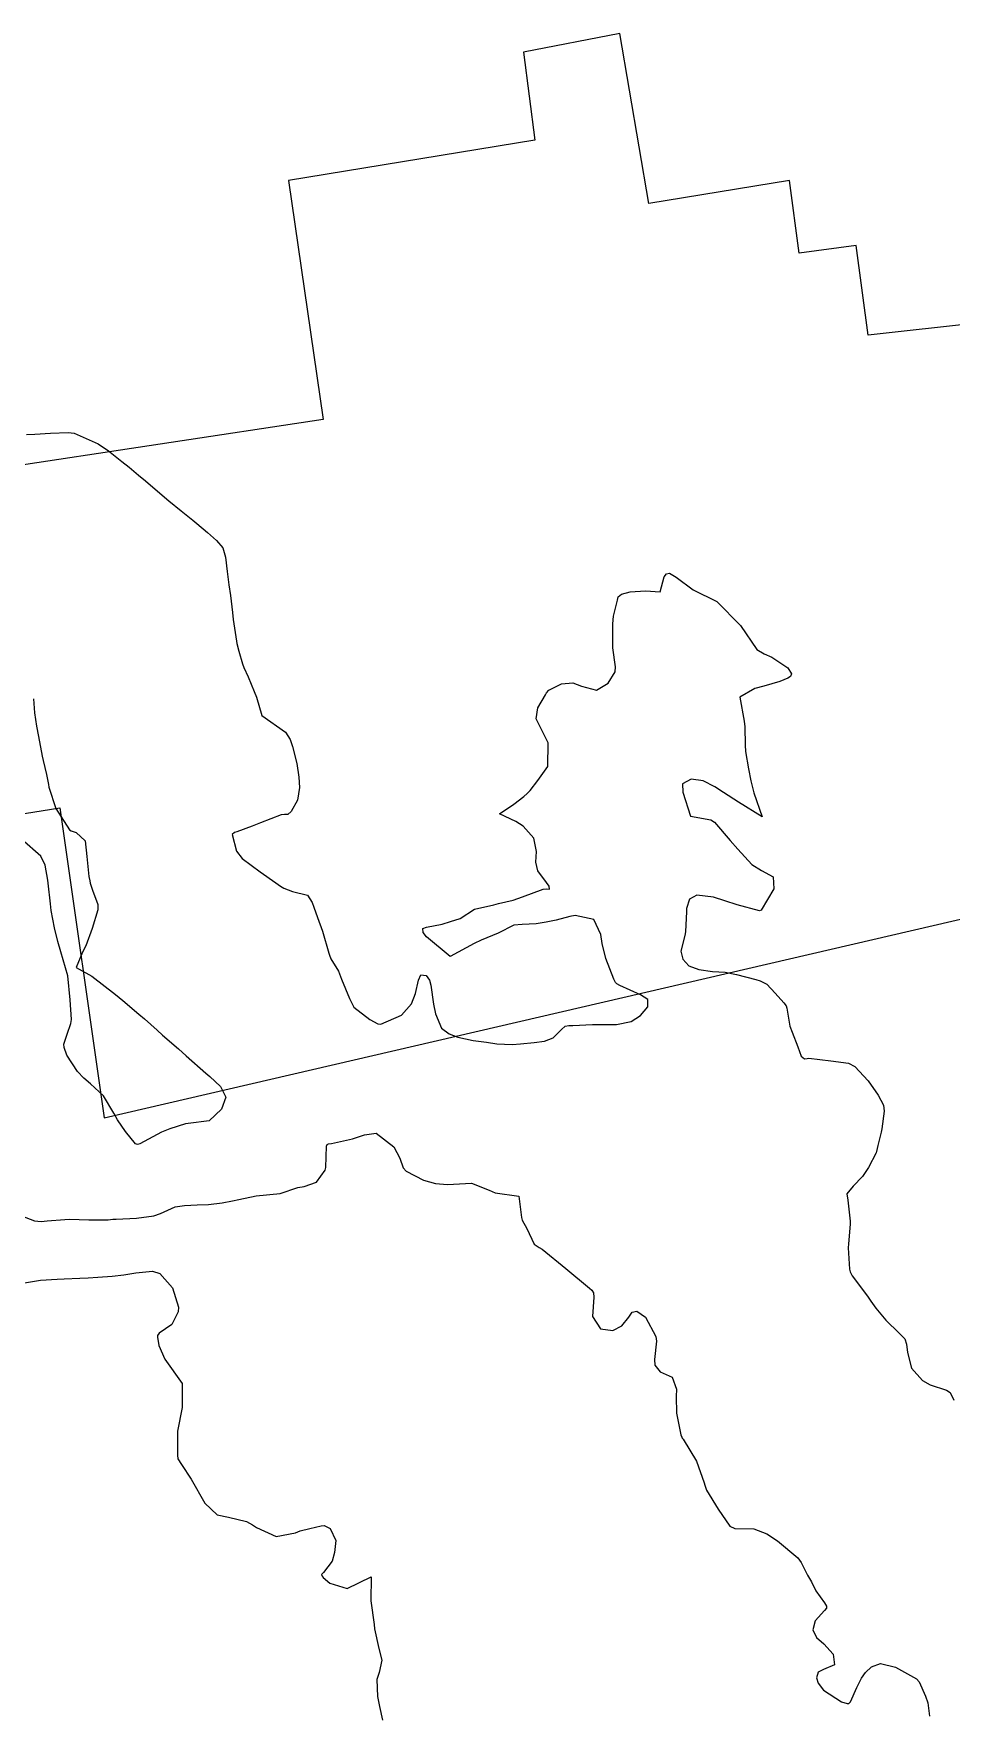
# Model space of a CAD drawing. Header units: metres. Extents: x 292545 to 299085, y 7450245 to 7463078.
# Drawn here: x 296262.7 to 296339.5, y 7455556.5 to 7455697.3 of the extents above; entities that cross this region are included whole.
import ezdxf

# ---------------------------------------------------------------- set-up
doc = ezdxf.new("R2010")
doc.units = ezdxf.units.M
for name, color, linetype in [('Curvas de Nivel 1m', 11, 'Continuous'), ('Curvas de Nivel 5m', 15, 'Continuous'), ('Edificações', 30, 'Continuous')]:
    doc.layers.add(name, color=color, linetype=linetype)

msp = doc.modelspace()

# ---------------------------------------------------------------- linework, layer by layer
at = {"layer": 'Curvas de Nivel 1m', "flags": 128}
for points, elevation in [([(296262.07, 7455663.75), (296262.76, 7455663.79), (296264.07, 7455663.88), (296265.57, 7455663.94), (296266.07, 7455663.86), (296267.06, 7455663.42), (296268.06, 7455662.98), (296268.94, 7455662.4), (296270.04, 7455661.51), (296270.68, 7455661.02), (296271.46, 7455660.37), (296272.03, 7455659.88), (296273.83, 7455658.34), (296274, 7455658.2), (296275.03, 7455657.37), (296275.99, 7455656.6), (296276.34, 7455656.31), (296277.23, 7455655.55), (296277.97, 7455654.9), (296278.5, 7455654.28), (296278.75, 7455653.48), (296278.87, 7455652.28), (296279.03, 7455651.17), (296279.16, 7455650.28), (296279.31, 7455648.86), (296279.38, 7455648.27), (296279.66, 7455646.47), (296279.7, 7455646.27), (296279.86, 7455645.62), (296280.15, 7455644.57), (296280.28, 7455644.26), (296280.63, 7455643.46), (296281.15, 7455642.25), (296281.33, 7455641.77), (296281.79, 7455640.25), (296283.77, 7455638.85), (296284.15, 7455638.22), (296284.34, 7455637.63), (296284.7, 7455636.21), (296284.87, 7455635.07), (296284.94, 7455634.21), (296284.77, 7455633.14), (296284.23, 7455632.21), (296283.95, 7455631.96), (296283.69, 7455631.96), (296283.39, 7455631.92), (296281.68, 7455631.24), (296280.97, 7455630.97), (296279.68, 7455630.51), (296279.5, 7455630.45), (296279.29, 7455630.27), (296279.66, 7455628.88), (296280.13, 7455628.27), (296281.64, 7455627.14), (296282.95, 7455626.23), (296283.34, 7455625.95), (296283.62, 7455625.77), (296284.34, 7455625.49), (296285.61, 7455625.21), (296285.99, 7455624.58), (296286.15, 7455624.19), (296286.45, 7455623.33), (296286.85, 7455622.19), (296287.39, 7455620.34), (296287.44, 7455620.18), (296287.55, 7455619.88), (296288.2, 7455618.83), (296288.46, 7455618.17), (296289.11, 7455616.55), (296289.33, 7455616.15), (296289.38, 7455616.03), (296289.5, 7455615.82), (296290.84, 7455614.78), (296291.49, 7455614.43), (296291.76, 7455614.4), (296293.49, 7455615.14), (296294.31, 7455616.09), (296294.64, 7455616.97), (296294.89, 7455618.09), (296295.1, 7455618.52), (296295.54, 7455618.48), (296295.83, 7455618.08), (296295.94, 7455617.66), (296296.17, 7455616.07), (296296.32, 7455615.25), (296296.84, 7455614.07), (296297.48, 7455613.6), (296298.2, 7455613.32), (296299.47, 7455613.03), (296300.61, 7455612.88), (296301.46, 7455612.76), (296302.76, 7455612.7), (296303.46, 7455612.76), (296304.58, 7455612.86), (296305.47, 7455612.97), (296306.17, 7455613.25), (296306.87, 7455613.95), (296307.2, 7455614.23), (296307.49, 7455614.29), (296307.84, 7455614.29), (296309.49, 7455614.37), (296309.93, 7455614.36), (296311.49, 7455614.36), (296312.73, 7455614.63), (296313.5, 7455615.11), (296314.12, 7455615.86), (296314.11, 7455616.46), (296313.51, 7455616.84), (296311.77, 7455617.64), (296311.52, 7455617.78), (296311.4, 7455617.89), (296311.26, 7455618.16), (296310.59, 7455619.9), (296310.3, 7455621.16), (296310.19, 7455621.9), (296309.59, 7455623.17), (296308.03, 7455623.5), (296307.59, 7455623.4), (296306.43, 7455623.11), (296305.59, 7455622.94), (296304.75, 7455622.81), (296303.58, 7455622.74), (296302.9, 7455622.68), (296301.57, 7455622.01), (296300.16, 7455621.43), (296299.56, 7455621.14), (296297.55, 7455620.06), (296295.57, 7455621.71), (296295.3, 7455622.08), (296295.26, 7455622.4), (296295.58, 7455622.53), (296296.88, 7455622.77), (296297.59, 7455622.98), (296298.4, 7455623.24), (296299.6, 7455624.03), (296301.22, 7455624.4), (296301.61, 7455624.49), (296302.82, 7455624.79), (296303.61, 7455625.05), (296305.35, 7455625.69), (296305.62, 7455625.72), (296305.88, 7455625.69), (296305.85, 7455625.96), (296305.63, 7455626.25), (296304.89, 7455627.23), (296304.72, 7455627.97), (296304.78, 7455628.85), (296304.57, 7455629.97), (296303.68, 7455630.98), (296303.05, 7455631.36), (296301.69, 7455632.01), (296302.88, 7455632.82), (296303.72, 7455633.47), (296304, 7455633.7), (296304.26, 7455633.97), (296304.9, 7455634.8), (296305.74, 7455635.96), (296305.76, 7455637.96), (296304.76, 7455639.97), (296304.89, 7455640.88), (296305.53, 7455641.96), (296305.63, 7455642.14), (296305.82, 7455642.36), (296306.88, 7455642.89), (296307.82, 7455642.97), (296308.57, 7455642.68), (296309.82, 7455642.36), (296310.78, 7455642.94), (296311.38, 7455643.89), (296311.41, 7455644.32), (296311.18, 7455645.9), (296311.19, 7455646.58), (296311.17, 7455647.9), (296311.24, 7455648.55), (296311.57, 7455649.89), (296311.64, 7455650.16), (296311.92, 7455650.39), (296312.64, 7455650.6), (296313.92, 7455650.66), (296315.16, 7455650.6), (296315.48, 7455651.84), (296315.67, 7455652.11), (296315.94, 7455652.14), (296316.5, 7455651.83), (296317.92, 7455650.75), (296319.9, 7455649.79), (296321.88, 7455647.77), (296323.24, 7455645.76), (296323.86, 7455645.41), (296324.49, 7455645.11), (296325.84, 7455644.22), (296326.15, 7455643.72), (296326.06, 7455643.49), (296325.83, 7455643.35), (296325.18, 7455643.08), (296323.82, 7455642.68), (296323.09, 7455642.49), (296321.81, 7455641.77), (296322.19, 7455639.77), (296322.25, 7455639.3), (296322.27, 7455637.76), (296322.3, 7455637.22), (296322.54, 7455635.76), (296322.73, 7455634.76), (296322.98, 7455633.76), (296323.69, 7455631.75), (296321.7, 7455632.97), (296320.45, 7455633.78), (296319.72, 7455634.26), (296318.75, 7455634.78), (296317.73, 7455634.92), (296317.02, 7455634.53), (296317.05, 7455633.83), (296317.69, 7455631.82), (296319.38, 7455631.49), (296319.69, 7455631.3), (296321.02, 7455629.78), (296321.66, 7455629.06), (296322.83, 7455627.76), (296323.64, 7455627.25), (296324.62, 7455626.73), (296324.68, 7455625.73), (296323.6, 7455623.94), (296323.47, 7455623.89), (296321.61, 7455624.4), (296320.55, 7455624.73), (296319.62, 7455625.02), (296318.22, 7455625.21), (296317.61, 7455624.85), (296317.35, 7455624.08), (296317.34, 7455623.82), (296317.28, 7455622.12), (296317.22, 7455621.82), (296316.88, 7455620.51), (296317.05, 7455619.83), (296317.54, 7455619.29), (296318.39, 7455618.96), (296319.54, 7455618.81), (296320.58, 7455618.75), (296321.53, 7455618.56), (296323.15, 7455618.13), (296323.53, 7455618.03), (296324.07, 7455617.74), (296324.78, 7455616.99), (296325.51, 7455616.19), (296325.71, 7455615.94), (296325.77, 7455615.73), (296326.01, 7455614.24), (296326.2, 7455613.72), (296326.67, 7455612.51), (296326.95, 7455611.71), (296327.23, 7455611.49), (296327.45, 7455611.53), (296327.6, 7455611.55), (296329.45, 7455611.34), (296330.91, 7455611.12), (296331.45, 7455610.86), (296332.57, 7455609.64), (296333.41, 7455608.44), (296333.85, 7455607.63), (296333.92, 7455607.11), (296333.71, 7455605.63), (296333.65, 7455605.36), (296333.37, 7455604.23), (296333.26, 7455603.73), (296333.23, 7455603.63), (296332.59, 7455602.39), (296332.1, 7455601.65), (296331.32, 7455600.83), (296330.79, 7455600.19), (296330.86, 7455599.66), (296331.06, 7455597.9), (296331.05, 7455597.66), (296330.91, 7455596.02), (296330.9, 7455595.66), (296331.02, 7455593.88), (296331.06, 7455593.66), (296331.24, 7455593.33), (296332.52, 7455591.64), (296332.8, 7455591.22), (296333.2, 7455590.63), (296334.05, 7455589.62), (296335.18, 7455588.52), (296335.63, 7455588.06), (296335.79, 7455587.6), (296335.86, 7455586.9), (296336.21, 7455585.6), (296337.13, 7455584.56), (296337.76, 7455584.21), (296339.13, 7455583.77), (296339.45, 7455583.56), (296339.75, 7455582.91)], 673), ([(296262.65, 7455641.63), (296262.74, 7455640.47), (296262.9, 7455639.35), (296263.06, 7455638.47), (296263.37, 7455636.84), (296263.45, 7455636.46), (296263.73, 7455635.31), (296263.91, 7455634.46), (296263.94, 7455634.24), (296264.52, 7455632.45), (296265.68, 7455630.67), (296265.81, 7455630.57), (296266.24, 7455630.43), (296266.98, 7455629.74), (296267.11, 7455628.42), (296267.29, 7455626.75), (296267.36, 7455626.41), (296267.4, 7455626.19), (296267.61, 7455625.61), (296268.03, 7455624.41), (296268.03, 7455623.98), (296267.58, 7455622.41), (296267.03, 7455620.95), (296266.75, 7455620.42), (296266.24, 7455619.13), (296267.53, 7455618.41), (296269.51, 7455616.89), (296270.14, 7455616.38), (296271.49, 7455615.23), (296271.95, 7455614.83), (296272.48, 7455614.36), (296273.02, 7455613.89), (296273.47, 7455613.48), (296274.79, 7455612.33), (296275.45, 7455611.75), (296277.1, 7455610.3), (296277.43, 7455610.01), (296278.31, 7455609.18), (296278.77, 7455608.28), (296278.4, 7455607.28), (296277.38, 7455606.3), (296275.62, 7455606.08), (296275.38, 7455606.04), (296274.07, 7455605.64), (296273.37, 7455605.36), (296271.55, 7455604.37), (296271.36, 7455604.32), (296271.21, 7455604.37), (296270.35, 7455605.41), (296269.68, 7455606.39), (296269.39, 7455606.94), (296268.51, 7455608.4), (296267.42, 7455609.41), (296266.88, 7455609.87), (296266.35, 7455610.43), (296265.45, 7455611.8), (296265.21, 7455612.44), (296265.19, 7455612.72), (296265.47, 7455613.55), (296265.77, 7455614.44), (296265.83, 7455614.78), (296265.73, 7455616.44), (296265.53, 7455618.44), (296264.93, 7455620.45), (296264.69, 7455621.32), (296264.41, 7455622.45), (296264.14, 7455623.91), (296264.07, 7455624.46), (296263.88, 7455626.19), (296263.85, 7455626.46), (296263.64, 7455627.72), (296263.27, 7455628.46), (296261.67, 7455629.86)], 674), ([(296261.29, 7455598.49), (296262.74, 7455597.92), (296263.29, 7455597.87), (296263.8, 7455597.94), (296265.29, 7455598.05), (296265.67, 7455598.06), (296267.29, 7455598.03), (296268.9, 7455598.01), (296269.29, 7455598.06), (296269.59, 7455598.08), (296271.29, 7455598.16), (296272.72, 7455598.35), (296273.3, 7455598.55), (296274.52, 7455599.11), (296275.3, 7455599.21), (296276.35, 7455599.26), (296277.3, 7455599.3), (296278.47, 7455599.45), (296279.31, 7455599.6), (296279.86, 7455599.71), (296281.31, 7455600.03), (296283.31, 7455600.22), (296284.8, 7455600.73), (296285.32, 7455600.81), (296286.35, 7455601.16), (296287.09, 7455602.18), (296287.13, 7455602.39), (296287.21, 7455604.18), (296287.24, 7455604.31), (296287.36, 7455604.39), (296287.61, 7455604.42), (296289.37, 7455604.8), (296290.37, 7455605.14), (296291.37, 7455605.26), (296292.83, 7455604.12), (296293.35, 7455603.17), (296293.62, 7455602.38), (296293.88, 7455602.1), (296295.33, 7455601.33), (296296.34, 7455601.06), (296297.33, 7455600.97), (296298.34, 7455601.03), (296299.33, 7455601.1), (296300.83, 7455600.51), (296301.32, 7455600.29), (296303.31, 7455599.99), (296303.52, 7455598.21), (296303.6, 7455597.99), (296303.98, 7455597.28), (296304.58, 7455595.97), (296305.01, 7455595.71), (296305.26, 7455595.56), (296307.24, 7455593.94), (296309.23, 7455592.31), (296309.43, 7455592.12), (296309.56, 7455591.91), (296309.59, 7455591.54), (296309.49, 7455589.92), (296310.16, 7455588.88), (296311.18, 7455588.76), (296311.93, 7455589.14), (296312.52, 7455589.88), (296312.79, 7455590.28), (296313.2, 7455590.37), (296313.93, 7455589.86), (296314.77, 7455588.26), (296314.84, 7455587.85), (296314.67, 7455586.33), (296314.69, 7455585.85), (296315.14, 7455585.28), (296316.16, 7455584.86), (296316.51, 7455583.83), (296316.5, 7455583.22), (296316.52, 7455581.83), (296316.87, 7455580.03), (296316.96, 7455579.82), (296317, 7455579.75), (296317.07, 7455579.66), (296318.2, 7455577.81), (296318.84, 7455575.99), (296318.88, 7455575.8), (296319.02, 7455575.4), (296320.01, 7455573.79), (296320.99, 7455572.36), (296321.4, 7455572.19), (296322.99, 7455572.14), (296324.07, 7455571.74), (296324.97, 7455571.14), (296326.69, 7455569.71), (296326.95, 7455569.34), (296327.5, 7455568.27), (296327.81, 7455567.7), (296328.2, 7455566.96), (296328.92, 7455565.95), (296329.07, 7455565.68), (296329.08, 7455565.51), (296328.91, 7455565.31), (296328.14, 7455564.44), (296327.93, 7455563.69), (296328.23, 7455563.04), (296328.87, 7455562.53), (296329.64, 7455561.67), (296329.75, 7455560.77), (296328.84, 7455560.36), (296328.39, 7455560.14), (296328.25, 7455559.69), (296328.38, 7455559.24), (296328.82, 7455558.65), (296330.33, 7455557.66), (296330.81, 7455557.52), (296330.94, 7455557.53), (296331.09, 7455557.66), (296331.62, 7455558.86), (296332, 7455559.65), (296332.35, 7455560.13), (296332.85, 7455560.61), (296333.59, 7455560.89), (296334.85, 7455560.58), (296336.63, 7455559.59), (296336.83, 7455559.34), (296337.38, 7455558.15), (296337.58, 7455557.58), (296337.7, 7455556.47)], 674)]:
    msp.add_lwpolyline(points, dxfattribs=dict(at, elevation=elevation))
at = {"layer": 'Curvas de Nivel 5m', "elevation": 675, "flags": 128}
msp.add_lwpolyline([(296261.39, 7455592.65), (296263.23, 7455592.96), (296264.63, 7455593.05), (296265.23, 7455593.07), (296266.53, 7455593.13), (296267.23, 7455593.16), (296268.04, 7455593.22), (296269.23, 7455593.31), (296270.21, 7455593.4), (296271.23, 7455593.58), (296272.61, 7455593.72), (296273.23, 7455593.52), (296274.31, 7455592.33), (296274.81, 7455590.71), (296274.78, 7455590.32), (296274.25, 7455589.26), (296273.17, 7455588.52), (296273.04, 7455588.34), (296273.03, 7455588.2), (296273.16, 7455587.49), (296273.65, 7455586.34), (296275.12, 7455584.32), (296275.1, 7455582.32), (296274.71, 7455580.33), (296274.73, 7455578.66), (296274.72, 7455578.32), (296274.74, 7455578.01), (296275.05, 7455577.54), (296275.87, 7455576.31), (296277, 7455574.3), (296278.04, 7455573.33), (296278.99, 7455573.14), (296280.5, 7455572.75), (296280.99, 7455572.49), (296281.34, 7455572.25), (296282.98, 7455571.51), (296284.6, 7455571.82), (296284.98, 7455571.99), (296285.8, 7455572.19), (296286.76, 7455572.41), (296286.99, 7455572.42), (296287.51, 7455572.17), (296287.97, 7455571.16), (296287.87, 7455570.17), (296287.68, 7455569.45), (296286.94, 7455568.5), (296286.78, 7455568.33), (296286.84, 7455568.18), (296286.93, 7455568.07), (296287.49, 7455567.61), (296288.92, 7455567.16), (296290.93, 7455568.13), (296290.91, 7455566.13), (296291.2, 7455564.13), (296291.23, 7455563.78), (296291.57, 7455562.12), (296291.83, 7455561.15), (296291.61, 7455560.12), (296291.41, 7455559.55), (296291.48, 7455558.12), (296291.63, 7455557.29), (296291.88, 7455556.12)], dxfattribs=at)
at = {"layer": 'Edificações'}
msp.add_lwpolyline([(296268.56, 7455606.55), (296355.47, 7455626.7), (296349.06, 7455670.19), (296342.65, 7455669.22), (296341.9, 7455673.11), (296332.57, 7455672.07), (296331.57, 7455679.58), (296326.78, 7455678.93), (296325.97, 7455685.03), (296314.2, 7455683.09), (296311.78, 7455697.32), (296303.71, 7455695.77), (296304.66, 7455688.41), (296284.01, 7455685.01), (296286.91, 7455665.03), (296259.57, 7455660.88), (296260.19, 7455655.92), (296245.81, 7455653.64), (296249.33, 7455630.02), (296264.85, 7455632.5)], close=True, dxfattribs=at)

doc.saveas('drawing.dxf')
